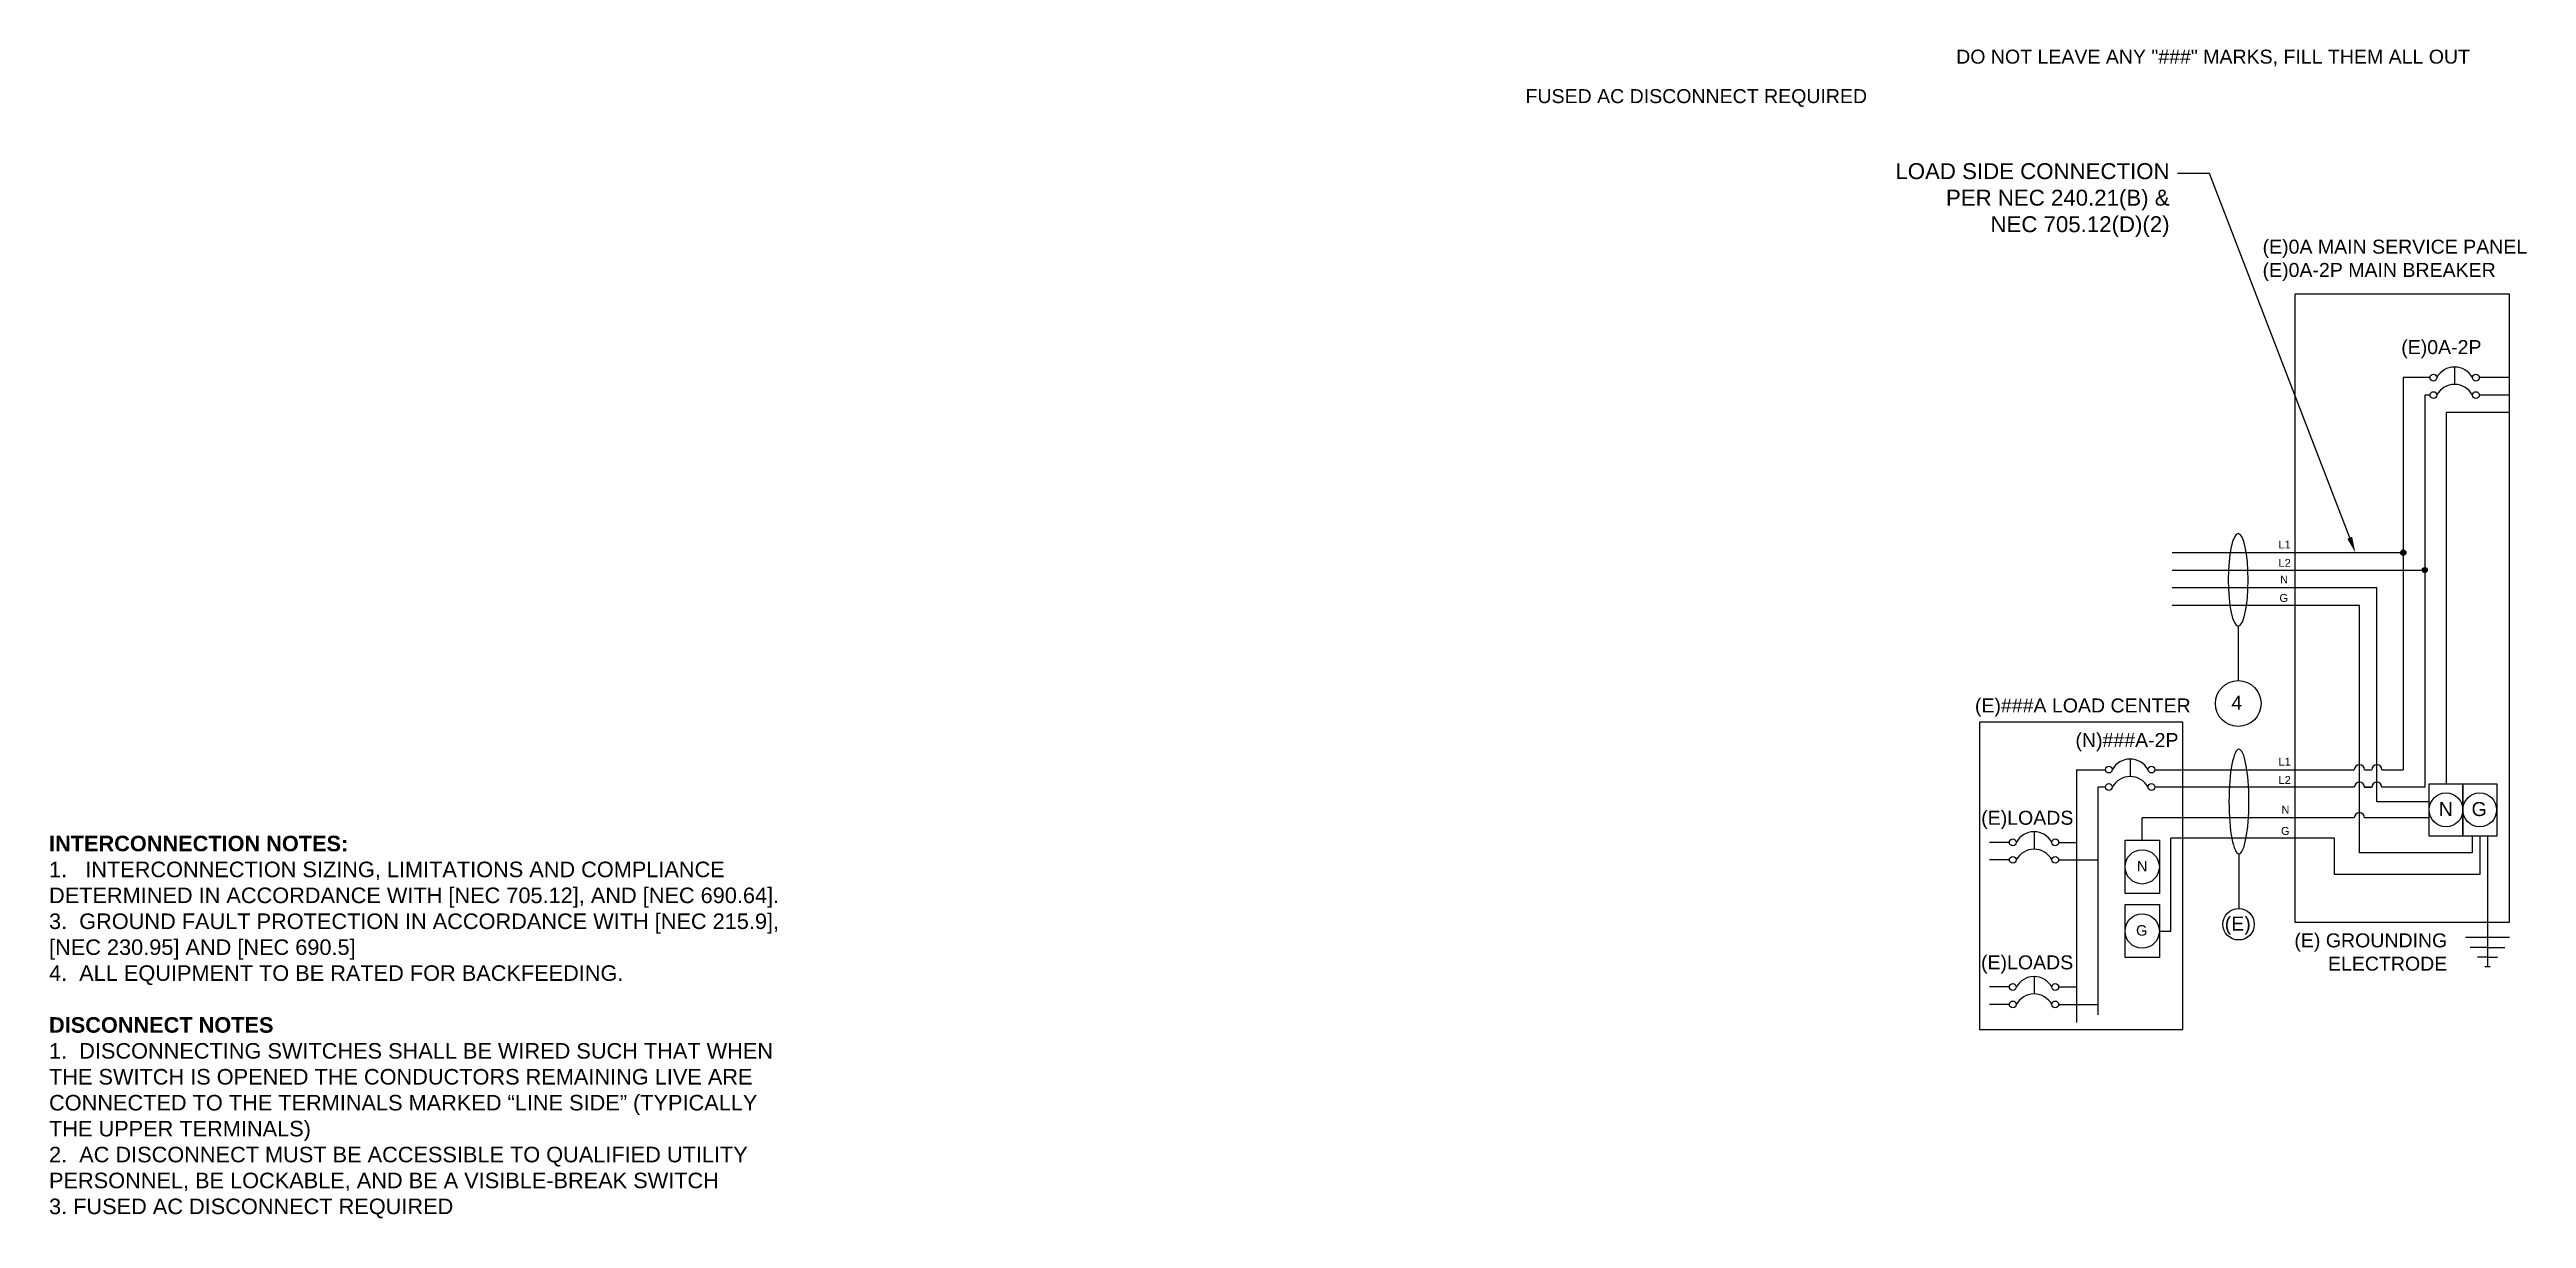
# Model space of a CAD drawing. Header units: inches. Extents: x -91 to 51, y -66 to 120.
# Drawn here: x -91.3 to 50.6, y -65.9 to 1 of the extents above; entities outside this region: 1.
import ezdxf
from ezdxf import colors
from ezdxf.entities.mleader import LeaderData, LeaderLine
from ezdxf.math import Vec2, Vec3

# ---------------------------------------------------------------- set-up
doc = ezdxf.new("R2010")
doc.units = ezdxf.units.IN
doc.header["$MEASUREMENT"] = 0
doc.layers.add('Ground', color=3, linetype='Continuous')
doc.layers.add('Hidden', color=1, linetype='Continuous', lineweight=25, plot=False)
doc.layers.add('wirecallout', color=4, linetype='Continuous', lineweight=25)
doc.styles.get("Standard").update_dxf_attribs({"font": 'arial.ttf'})

# ---------------------------------------------------------------- blocks, each defined once
blk = doc.blocks.new('*T7')
at = {"color": 0, "linetype": 'ByBlock', "lineweight": -2, "transparency": 16777216}
for p, q in [((0, 0), (16.93, 0)), ((0, 0), (0, -8.06)), ((8.47, 0), (8.47, -8.06)), ((16.93, 0), (16.93, -8.06)), ((0, -2.7), (16.93, -2.7)), ((0, -5.38), (16.93, -5.38)), ((0, -8.06), (16.93, -8.06))]:
    blk.add_line(p, q, dxfattribs=at)
at = {"color": 0, "transparency": 16777216, "char_height": 1.1111, "width": 7.2667, "attachment_point": 7}
for s, insert in [('{\\fCalibri|b0|i0|c0;PV BREAK', (0.6, -2.1)), ('{\\fCalibri|b0|i0|c0;', (9.07, -2.1)), ('{\\fCalibri|b0|i0|c0;MAIN', (0.6, -4.78)), ('{\\fCalibri|b0|i0|c0;0', (9.07, -4.78)), ('{\\fCalibri|b0|i0|c0;BUS', (0.6, -7.46)), ('{\\fCalibri|b0|i0|c0;0', (9.07, -7.46))]:
    blk.add_mtext(s, dxfattribs=dict(at, insert=insert))

msp = doc.modelspace()

# ---------------------------------------------------------------- hatches: boundary and pattern name
h = msp.add_hatch(color=256)
h.dxf.hatch_style = 1
h.paths.add_polyline_path([(44.58, -28.81, -0.414214), (44.73, -28.67), (44.73, -28.96, -0.414214)])
h.paths.add_polyline_path([(44.73, -28.67, -0.414214), (44.87, -28.81, -0.414214), (44.73, -28.96)])
h.paths.add_polyline_path([(43.5, -27.66), (43.5, -27.97, -0.414214), (43.35, -27.81, -0.414214)])
h.paths.add_polyline_path([(43.5, -27.66, -0.414214), (43.66, -27.81, -0.414214), (43.5, -27.97)])

# ---------------------------------------------------------------- linework, layer by layer
for p, q in [((43.5, -17.79), (43.5, -40.24)), ((45.03, -17.79), (43.5, -17.79)), ((46.44, -17.18), (46.44, -18.18)), ((49.58, -17.79), (47.86, -17.79)), ((44.73, -18.79), (44.73, -41.23)), ((45.03, -18.79), (44.73, -18.79)), ((49.58, -19.79), (45.95, -19.79)), ((45.95, -19.79), (45.95, -41.04)), ((49.58, -18.79), (47.86, -18.79)), ((30.27, -27.81), (43.35, -27.81)), ((30.27, -28.81), (44.58, -28.81)), ((30.27, -29.81), (41.99, -29.81)), ((41.99, -42.07), (41.99, -29.81)), ((34.05, -32.03), (34.05, -35.14)), ((27.86, -39.62), (27.86, -40.62)), ((24.79, -40.24), (24.79, -54.72)), ((24.79, -40.24), (26.45, -40.24)), ((29.27, -40.24), (40.69, -40.24)), ((41.28, -40.24), (41.69, -40.24)), ((42.28, -40.24), (43.5, -40.24)), ((26.01, -41.23), (26.01, -54.28)), ((26.45, -41.23), (26.01, -41.23)), ((40.69, -41.23), (29.27, -41.23)), ((41.69, -41.23), (41.28, -41.23)), ((41.28, -41.23), (41.69, -41.23)), ((44.98, -42.07), (41.99, -42.07)), ((44.73, -41.23), (42.28, -41.23)), ((22.36, -43.79), (22.36, -44.79)), ((40.69, -42.99), (28.55, -42.99)), ((28.55, -44.27), (28.55, -42.99)), ((44.98, -42.99), (41.28, -42.99)), ((20.94, -44.4), (19.8, -44.4)), ((23.77, -44.4), (24.79, -44.4)), ((34.09, -45.05), (34.09, -48.19)), ((20.94, -45.4), (19.8, -45.4)), ((23.77, -45.4), (26.01, -45.4)), ((22.36, -52.07), (22.36, -53.07)), ((20.94, -52.68), (19.8, -52.68)), ((20.94, -53.68), (19.8, -53.68)), ((23.77, -52.68), (24.79, -52.68)), ((23.77, -53.68), (26.01, -53.68))]:
    msp.add_line(p, q)
for points in [[(49.58, -13.01), (37.29, -13.01), (37.29, -48.97), (49.58, -48.97)], [(30.87, -37.51), (19.23, -37.51), (19.23, -55.11), (30.87, -55.11)], [(44.98, -41.04), (46.91, -41.04), (46.92, -44.05), (44.98, -44.05)], [(27.57, -44.27), (29.54, -44.27), (29.54, -47.33), (27.57, -47.33)]]:
    msp.add_lwpolyline(points, close=True)
for centre, radius in [((45.23, -17.79), 0.195), ((47.66, -17.79), 0.195), ((45.23, -18.79), 0.195), ((47.66, -18.79), 0.195), ((43.5, -27.81), 0.154), ((44.73, -28.81), 0.146), ((34.05, -36.45), 1.31), ((26.64, -40.23), 0.195), ((26.64, -41.23), 0.195), ((29.08, -40.23), 0.195), ((29.08, -41.23), 0.195), ((45.95, -42.54), 0.969), ((21.14, -44.4), 0.195), ((21.14, -45.4), 0.195), ((23.57, -44.4), 0.195), ((23.57, -45.4), 0.195), ((28.55, -45.8), 0.983), ((34.07, -49.09), 0.899), ((28.55, -49.48), 0.983), ((21.14, -52.68), 0.195), ((21.14, -53.68), 0.195), ((23.57, -52.68), 0.195), ((23.57, -53.68), 0.195)]:
    msp.add_circle(centre, radius)
for centre, radius, start, end in [((46.44, -18.34), 1.16, 28.4636, 151.5364), ((46.44, -19.34), 1.16, 28.4636, 151.5364), ((27.86, -40.79), 1.16, 28.4636, 151.5364), ((27.86, -41.79), 1.16, 28.4636, 151.5364), ((40.99, -40.25), 0.293, 0, 180), ((40.99, -41.25), 0.293, 0, 180), ((41.99, -40.25), 0.293, 0, 180), ((41.99, -41.25), 0.293, 0, 180), ((22.36, -44.95), 1.16, 28.4636, 151.5364), ((40.99, -42.99), 0.293, 0, 180), ((22.36, -45.95), 1.16, 28.4636, 151.5364), ((22.36, -53.24), 1.16, 28.4636, 151.5364), ((22.36, -54.24), 1.16, 28.4636, 151.5364)]:
    msp.add_arc(centre, radius, start, end)
at = {"extrusion": (0, 0, -1)}
msp.add_ellipse((34.09, -42.06), major_axis=(0, 2.99), ratio=0.190954, dxfattribs=at)
at = {"layer": 'Ground'}
for p, q in [((30.27, -30.81), (40.99, -30.81)), ((40.99, -45), (40.99, -30.81)), ((32.19, -44.16), (30.2, -44.16)), ((30.2, -49.48), (30.2, -44.16)), ((39.56, -44.16), (32.19, -44.16)), ((39.56, -46.24), (39.56, -44.16)), ((47.45, -45), (40.99, -45)), ((47.45, -44.05), (47.45, -45)), ((47.89, -44.05), (47.89, -46.24)), ((48.33, -44.05), (48.32, -51.53)), ((47.89, -46.24), (39.56, -46.24)), ((29.54, -49.48), (30.2, -49.48)), ((49.58, -49.85), (47.07, -49.85)), ((48.32, -50.41), (47.33, -50.41)), ((48.32, -50.97), (47.76, -50.97)), ((48.32, -50.41), (49.31, -50.41)), ((48.32, -50.97), (48.89, -50.97)), ((48.47, -51.53), (48.18, -51.53))]:
    msp.add_line(p, q, dxfattribs=at)
for points in [[(46.92, -41.04), (48.85, -41.04), (48.86, -44.05), (46.92, -44.05)], [(27.57, -47.95), (29.54, -47.95), (29.54, -51), (27.57, -51)]]:
    msp.add_lwpolyline(points, close=True, dxfattribs=at)
msp.add_circle((47.88, -42.54), 0.969, dxfattribs=at)
at = {"layer": 'wirecallout', "color": 7, "extrusion": (0, 0, -1)}
msp.add_ellipse((34.05, -29.37), major_axis=(0, 2.65), ratio=0.215176, dxfattribs=at)

# ---------------------------------------------------------------- block references
msp.add_blockref('*T7', (33.79, 119.83))

# ---------------------------------------------------------------- texts
for s, width, gutter_width, heights, insert, char_height, attachment_point in [('\\pxql;(E)0A MAIN SERVICE PANEL\\P(E)0A-2P MAIN BREAKER', 18.2852, 1, [0], (53.73, -9.89), 0.8, 3), ('(E)0A-2P', 15.6401, 1, [0], (47.98, -15.64), 0.8, 3), ('L1', 15.6401, 1, [0], (37.06, -27.12), 0.45, 3), ('L2', 15.6401, 1, [0], (37.06, -28.17), 0.45, 3), ('N', 15.6401, 1, [0], (36.9, -29.12), 0.45, 3), ('G', 15.6401, 1, [0], (36.9, -30.18), 0.45, 3), ('(E)###A LOAD CENTER', 15.6401, 1, [0], (31.33, -36.16), 0.8, 3), ('4', 15.6401, 1, [0], (34.28, -36), 0.8, 3), ('\\pxi-3,l4,t4;(N)###A-2P', 15.6401, 1, [1.05], (30.63, -38.14), 0.8, 3), ('L1', 15.6401, 1, [0], (37.06, -39.55), 0.45, 3), ('L2', 15.6401, 1, [0], (37.06, -40.6), 0.45, 3), ('\\pxi-3,l4,t4;(E)LOADS', 15.6401, 1, [0], (24.61, -42.59), 0.8, 3), ('N', 15.6401, 1, [0], (36.98, -42.3), 0.45, 3), ('N', 15.6401, 1, [0], (46.34, -42.09), 0.8, 3), ('G', 15.6401, 1, [0], (48.28, -42.09), 0.8, 3), ('G', 15.6401, 1, [0], (36.99, -43.52), 0.45, 3), ('{\\fArial|b1|i0|c0|p34;\\H0.58333x;\\P\\PINTERCONNECTION NOTES:\\P\\fArial|b0|i0|c0|p34;1.   INTERCONNECTION SIZING, LIMITATIONS AND COMPLIANCE DETERMINED IN ACCORDANCE WITH [NEC 705.12], AND [NEC 690.64].\\P3.  GROUND FAULT PROTECTION IN ACCORDANCE WITH [NEC 215.9], [NEC 230.95] AND [NEC 690.5]\\P4.  ALL EQUIPMENT TO BE RATED FOR BACKFEEDING.\\P\\P\\fArial|b1|i0|c0|p34;DISCONNECT NOTES\\P\\fArial|b0|i0|c0|p34;1.  DISCONNECTING SWITCHES SHALL BE WIRED SUCH THAT WHEN THE SWITCH IS OPENED THE CONDUCTORS REMAINING LIVE ARE CONNECTED TO THE TERMINALS MARKED “LINE SIDE” (TYPICALLY THE UPPER TERMINALS)\\P2.  AC DISCONNECT MUST BE ACCESSIBLE TO QUALIFIED UTILITY PERSONNEL, BE LOCKABLE, AND BE A VISIBLE-BREAK SWITCH\\P3. FUSED AC DISCONNECT REQUIRED}', 43.2084, 1.3, [47.35], (-91.31, -41.05), 1.52626, 1), ('N', 11.73, 0.75, [0], (28.85, -45.46), 0.6, 3), ('G', 11.73, 0.75, [0], (28.85, -49.14), 0.6, 3), ('(E)', 15.6401, 1, [0], (34.77, -48.65), 0.8, 3), ('\\pxi-3,l5,t5;(E)^IGROUNDING ELECTRODE ', 15.6401, 1, [0], (46.02, -49.61), 0.8, 3), ('\\pxi-3,l4,t4;(E)LOADS', 15.6401, 1, [0], (24.6, -50.87), 0.8, 3)]:
    msp.add_mtext_dynamic_manual_height_columns(s, width=width, gutter_width=gutter_width, heights=heights, dxfattribs=dict(insert=insert, char_height=char_height, attachment_point=attachment_point))
at = {"layer": 'Hidden', "char_height": 0.8, "attachment_point": 1}
for s, width, heights, insert in [('DO NOT LEAVE ANY "###" MARKS, FILL THEM ALL OUT', 31.9901, [3.06], (17.9, 0.99)), ('FUSED AC DISCONNECT REQUIRED', 28.4674, [0], (-6.76, -1.27))]:
    msp.add_mtext_dynamic_manual_height_columns(s, width=width, gutter_width=1, heights=heights, dxfattribs=dict(at, insert=insert))

# ---------------------------------------------------------------- leaders
ml = msp.add_multileader_mtext('Standard')
ml.set_content('LOAD SIDE CONNECTION\\PPER NEC 240.21(B) &\\PNEC 705.12(D)(2)', color=256)
ml.set_leader_properties()
ml.build(insert=Vec2(0, 0))
ml.multileader.update_dxf_attribs({"dogleg_length": 0.36, "arrow_head_size": 0.911})
ctx = ml.context
ctx.base_point, ctx.char_height, ctx.arrow_head_size, ctx.landing_gap_size, ctx.plane_origin = Vec3(14.16, -6.1), 0.9113, 0.911, 0.456, Vec3(42.48, -23.55)
ctx.text_align_type = 2
notes = []
notes.append((ctx, [(0, (1, 1, 0), (32.4, -6.1), (-1, 0), 1.82, [(0, [(40.76, -27.81)], 0, [])])]))
ctx.mtext.insert, ctx.mtext.alignment, ctx.mtext.flow_direction = Vec3(30.12, -5.51), 3, 5
for ctx, leaders in notes:
    for number, flags, end, landing, length, lines in leaders:
        leader = LeaderData()
        leader.index, (leader.has_last_leader_line, leader.has_dogleg_vector, leader.attachment_direction) = number, flags
        leader.last_leader_point, leader.dogleg_vector, leader.dogleg_length = Vec3(end), Vec3(landing), length
        for number, points, colour, breaks in lines:
            line = LeaderLine()
            line.index, line.vertices, line.color, line.breaks = number, Vec3.list(points), colors.encode_raw_color(colour), breaks
            leader.lines.append(line)
        ctx.leaders.append(leader)

doc.saveas('drawing.dxf')
